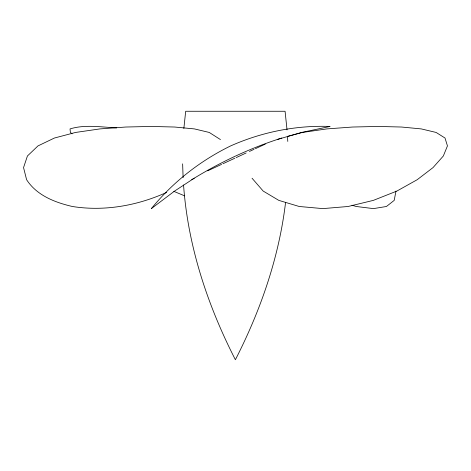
<?xml version="1.0" encoding="UTF-8"?>
<svg xmlns="http://www.w3.org/2000/svg" width="471" height="471" viewBox="0 0 471 471"><rect width="100%" height="100%" fill="white"/><g stroke="black" fill="none" stroke-linecap="round" stroke-linejoin="round"><path stroke-width="0.71" d="M183.855 128.471L185.686 111.262L285.079 111.262L287.039 129.908M285.556 202.53C279.009 257.531 260.528 310.577 235.382 359.738C207.57 305.391 187.876 246.139 183.56 184.973M395.976 191.073L394.203 200.381L386.45 206.486L373.462 208.612L356.206 206.486L351.978 205.226M194.246 178.197L174.588 191.073L151.362 208.612C172.886 182.136 200.034 160.852 230.678 145.898C261.935 132.021 295.888 125.204 330.089 126.446L301.599 132.445L277.602 139.404M191.75 179.71C219.951 162.26 250.148 148.071 281.77 138.027M207.676 170.82L221.594 164.361M222.918 163.749L234.841 158.215M236.171 157.602L246.109 152.993M249.418 151.456L254.057 149.307M255.382 148.689L265.32 144.079M166.646 192.404C137.279 205.686 104.338 211.585 72.334 206.486C54.842 202.424 36.762 195.43 26.6 179.71L23.55 167.594L27.424 155.989L37.974 145.91L54.424 138.027L75.572 132.445L99.905 128.913L125.722 127.029L151.215 126.446L174.653 127.029L194.435 128.913L209.254 132.445L220.463 139.587M287.634 136.355L302.435 132.445L326.774 128.913L352.585 127.029L378.083 126.446L401.516 127.029L421.298 128.913L436.117 132.445L445.013 138.027L447.45 145.91L443.341 155.989L433.026 167.594L417.194 179.71L396.87 191.073L373.35 200.381L348.128 206.486L322.853 208.612L299.203 206.486L278.82 200.381L263.189 191.073L252.044 178.226M116.731 127.906C101.277 127.146 85.063 124.273 70.032 128.913L70.391 132.445L72.081 133.841M173.828 191.356L184.697 195.871M287.475 136.39L287.787 141.43M183.113 177.679L182.636 163.861"/></g></svg>
